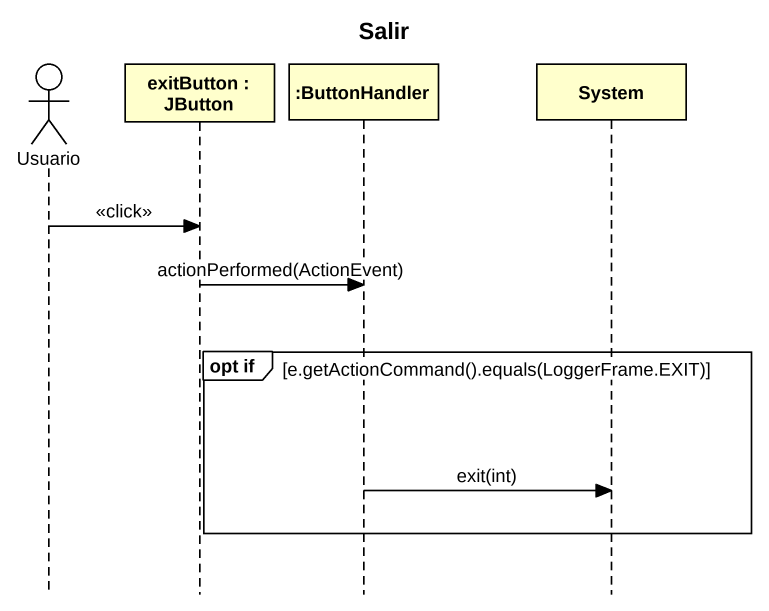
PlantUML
@startuml
title Salir
hide footbox
actor Usuario
participant "exitButton : JButton" as exitButton
participant ":ButtonHandler" as ButtonHandler
participant System

Usuario -> exitButton : <<click>>
exitButton -> ButtonHandler : actionPerformed(ActionEvent)
group opt if [e.getActionCommand().equals(LoggerFrame.EXIT)]
  ButtonHandler -> System : exit(int)
end
@enduml
